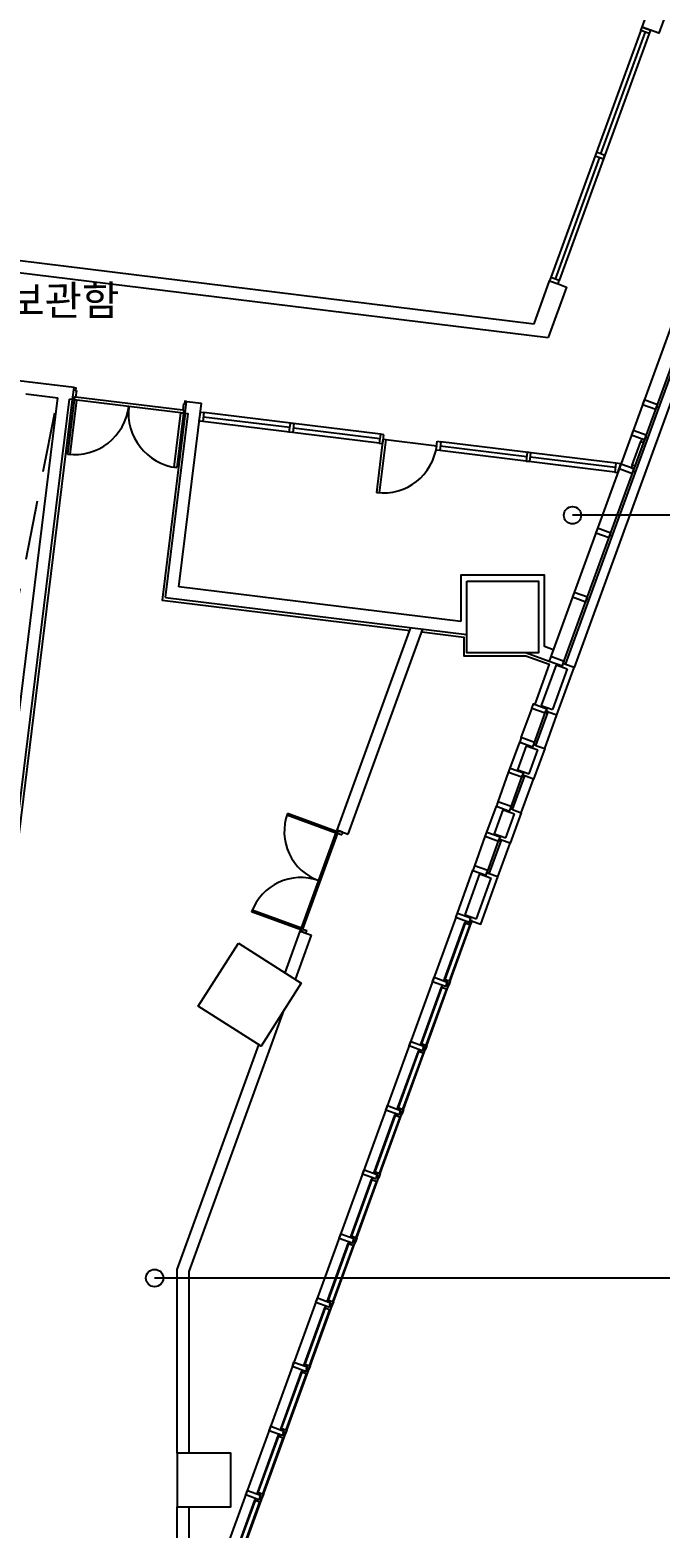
# Model space of a CAD drawing. Header units: millimetres. Extents: x -7448 to 427567, y 91657 to 341328.
# Drawn here: x 114259 to 124809, y 166387 to 191471 of the extents above; entities that cross this region are included whole.
import ezdxf
from ezdxf.enums import TextEntityAlignment as Align

# ---------------------------------------------------------------- set-up
doc = ezdxf.new("R2010")
doc.units = ezdxf.units.MM
doc.header["$LTSCALE"] = 500
doc.header["$MEASUREMENT"] = 0
doc.linetypes.add('HOON1', pattern=[3, 2, -1])
doc.layers.add('e-plan', color=9, linetype='CONTINUOUS')
doc.layers.add('e-room-box', color=7, linetype='CONTINUOUS')
doc.styles.add('돋움', font='Dotum.ttf')

# ---------------------------------------------------------------- blocks, each defined once
blk = doc.blocks.new('2F 기둥 140514')
at = {"layer": 'e-plan', "ltscale": 0.5}
blk.add_lwpolyline([(56803, 36700), (57703, 36700), (57703, 37600), (56803, 37600)], close=True, dxfattribs=at)
blk = doc.blocks.new('A$C6B9375F1')
at = {"layer": 'e-plan'}
blk.add_lwpolyline([(-30, 195), (-30, 155), (10, 155), (10, -80), (-70, -80), (-70, 155), (-30, 155)], dxfattribs=at)
blk = doc.blocks.new('A$C66941DA5')
at = {"layer": 'e-plan'}
blk.add_line((-900, 0), (0, 0), dxfattribs=at)
blk.add_lwpolyline([(-900, 0), (-860, 0), (-860, -900), (-900, -900)], close=True, dxfattribs=at)
blk.add_arc((-900, 0), 900, 270, 360, dxfattribs=at)
blk = doc.blocks.new('syswin520')
at = {"layer": 'e-plan', "ltscale": 0.5}
for p, q in [((470, 0), (50, 0)), ((470, -50), (50, -50))]:
    blk.add_line(p, q, dxfattribs=at)
for points in [[(0, -50), (50, -50), (50, 0), (0, 0)], [(470, -50), (520, -50), (520, 0), (470, 0)]]:
    blk.add_lwpolyline(points, close=True, dxfattribs=at)
blk = doc.blocks.new('cw-al-luver-01')
at = {"layer": 'e-plan'}
for p, q in [((70, 100), (1073, 100)), ((70, 90), (1073, 90)), ((70, 10), (1073, 10)), ((70, 0), (1073, 0))]:
    blk.add_line(p, q, dxfattribs=at)
for points in [[(0, 0), (0, 40), (40, 40), (40, 100), (70, 100), (70, 0), (0, 0)], [(1143, 0), (1143, 40), (1103, 40), (1103, 100), (1073, 100), (1073, 0), (1143, 0)]]:
    blk.add_lwpolyline(points, dxfattribs=at)
blk = doc.blocks.new('fsd1900-200')
at = {"layer": 'e-plan'}
for p, q in [((30, 0), (1870, 0)), ((45, -45), (1855, -45))]:
    blk.add_line(p, q, dxfattribs=at)
for points in [[(30, 920), (75, 920), (75, 0), (30, 0)], [(1870, 920), (1825, 920), (1825, 0), (1870, 0)], [(45, -155), (45, -45), (30, -45), (30, 0), (0, 0), (0, -200), (30, -200), (30, -155)], [(1855, -155), (1855, -45), (1870, -45), (1870, 0), (1900, 0), (1900, -200), (1870, -200), (1870, -155)]]:
    blk.add_lwpolyline(points, close=True, dxfattribs=at)
for centre, start, end in [((30, 0), 0, 90), ((1870, 0), 90, 180)]:
    blk.add_arc(centre, 920, start, end, dxfattribs=at)
blk = doc.blocks.new('1~2F TC-140305')
at = {"layer": 'e-plan', "ltscale": 0.5}
blk.add_lwpolyline([(-293540, -76050), (-292340, -76050), (-292340, -77250), (-293540, -77250)], close=True, dxfattribs=at)
blk.add_lwpolyline([(-297364, -82110), (-296310, -82782), (-296982, -83836), (-298036, -83164), (-297364, -82110)], dxfattribs=at)

msp = doc.modelspace()

# ---------------------------------------------------------------- linework, layer by layer
at = {"layer": 'e-plan', "ltscale": 0.5}
for p, q in [((129396, 198605), (122980, 180979)), ((122486, 179623), (122665, 180114)), ((122096, 178549), (122274, 179040)), ((121705, 177475), (121883, 177966)), ((121389, 176608), (115571, 160622))]:
    msp.add_line(p, q, dxfattribs=at)
at = {"layer": 'e-plan'}
for p, q in [((123187, 180861), (129630, 198562)), ((123225, 180847), (129668, 198549)), ((129830, 198542), (123370, 180794)), ((124487, 191463), (122981, 187326)), ((124628, 191411), (123122, 187275)), ((124557, 191437), (123814, 189397)), ((123794, 189340), (123051, 187300)), ((114025, 187415), (122934, 186321)), ((114049, 187614), (122699, 186552)), ((122699, 186552), (122960, 187269)), ((114997, 185483), (112644, 185771)), ((114188, 185380), (114724, 185314)), ((113842, 178129), (114724, 185314)), ((114040, 178104), (114923, 185290)), ((114972, 185284), (114923, 185290)), ((116753, 182144), (117131, 185220)), ((116883, 185251), (117131, 185220)), ((116530, 181970), (116908, 185047)), ((116858, 185053), (116908, 185047)), ((120107, 184553), (117154, 184916)), ((118610, 184812), (117163, 184990)), ((120126, 184702), (117172, 185065)), ((120116, 184627), (118669, 184805)), ((124053, 184068), (121120, 184429)), ((122576, 184325), (121129, 184503)), ((124071, 184217), (121138, 184577)), ((124062, 184143), (122635, 184318)), ((116530, 181970), (121572, 181350)), ((119400, 178073), (120635, 181466)), ((119588, 178005), (120839, 181441)), ((122572, 181042), (122953, 180903)), ((123068, 180840), (122821, 180161)), ((123256, 180772), (123009, 180093)), ((123068, 180840), (123256, 180772)), ((122821, 180161), (123009, 180093)), ((122694, 179505), (122899, 180069)), ((122731, 179491), (122936, 180055)), ((122877, 179438), (123082, 180002)), ((122301, 179113), (122459, 179548)), ((122429, 179085), (122575, 179487)), ((122575, 179487), (122763, 179418)), ((122617, 179016), (122763, 179418)), ((122303, 178431), (122508, 178995)), ((122340, 178417), (122546, 178981)), ((122429, 179085), (122617, 179016)), ((122486, 178364), (122691, 178928)), ((119392, 178050), (118570, 178349)), ((121910, 178039), (122068, 178474)), ((122038, 178011), (122184, 178413)), ((122184, 178413), (122372, 178344)), ((119382, 178022), (118560, 178321)), ((122226, 177942), (122372, 178344)), ((118793, 176405), (119392, 178050)), ((118829, 176414), (119414, 178021)), ((119392, 178050), (119382, 178022)), ((119400, 178073), (119392, 178050)), ((119392, 178050), (119421, 178039)), ((119494, 178039), (119400, 178073)), ((119400, 178073), (119588, 178005)), ((119421, 178039), (119414, 178021)), ((119414, 178021), (119479, 177997)), ((119494, 178039), (119479, 177997)), ((121912, 177357), (122117, 177921)), ((121949, 177343), (122155, 177907)), ((122038, 178011), (122226, 177942)), ((122095, 177290), (122300, 177854)), ((121416, 176683), (121677, 177400)), ((121545, 176657), (121794, 177339)), ((121733, 176589), (121981, 177270)), ((121794, 177339), (121981, 177270)), ((118793, 176405), (117971, 176705)), ((118804, 176434), (117982, 176733)), ((121545, 176657), (121733, 176589)), ((115763, 160347), (121647, 176514)), ((118530, 175683), (118785, 176382)), ((118785, 176382), (118793, 176405)), ((118879, 176348), (118785, 176382)), ((118785, 176382), (118973, 176314)), ((118793, 176405), (118804, 176434)), ((118793, 176405), (118822, 176395)), ((118822, 176395), (118829, 176414)), ((118829, 176414), (118894, 176390)), ((118879, 176348), (118894, 176390)), ((118703, 175573), (118973, 176314)), ((116922, 170680), (118518, 175065)), ((116722, 170715), (118093, 174480)), ((116722, 167642), (116722, 170715)), ((116922, 167642), (116922, 170680)), ((116722, 166080), (116722, 166742)), ((116922, 166220), (116922, 166742))]:
    msp.add_line(p, q, dxfattribs=at)
at = {"layer": 'e-plan', "linetype": 'HOON1'}
msp.add_line((113326, 178192), (114724, 185314), dxfattribs=at)
at = {"layer": 'e-plan', "ltscale": 0.5}
for points in [[(125097, 192262), (124789, 191416), (124507, 191519), (124815, 192365), (125097, 192262)], [(123101, 187218), (123242, 187167), (122934, 186321)]]:
    msp.add_lwpolyline(points, dxfattribs=at)
at = {"layer": 'e-plan'}
for points in [[(124487, 191463), (124507, 191519), (124648, 191468), (124628, 191411)], [(123744, 189422), (123723, 189366), (123864, 189315), (123885, 189371)], [(122981, 187326), (122960, 187269), (123101, 187218), (123122, 187275)], [(117112, 185072), (117172, 185065), (117154, 184916), (117094, 184923)], [(118619, 184887), (118679, 184879), (118660, 184731), (118601, 184738)], [(120185, 184694), (120126, 184702), (120107, 184553), (120167, 184546)], [(121078, 184585), (121138, 184577), (121120, 184429), (121060, 184436)], [(122645, 184392), (122585, 184400), (122567, 184251), (122626, 184244)], [(124155, 184207), (124071, 184217), (124053, 184068), (124102, 184062)]]:
    msp.add_lwpolyline(points, close=True, dxfattribs=at)
for points in [[(94170, 176444), (94120, 176450), (93317, 169909), (84422, 171001), (84422, 171092), (83622, 171092), (83622, 170392), (84422, 170392), (84422, 170699), (93281, 169611), (93153, 168569), (109133, 166607), (109261, 167649), (109261, 167649), (110333, 176383), (113827, 175954), (114972, 185284), (114972, 185284)], [(116858, 185053), (116858, 185053), (116474, 181926), (120618, 181417)], [(121472, 181564), (116753, 182144)], [(123021, 181091), (122872, 181146), (122872, 182342), (121472, 182342), (121472, 181564)], [(120821, 181392), (121522, 181306), (121522, 180992), (122563, 180992), (122954, 180850), (122710, 180180)], [(122936, 180055), (123082, 180002), (123370, 180794), (123225, 180847)], [(122731, 179491), (122877, 179438), (122691, 178928), (122546, 178981)], [(122340, 178417), (122486, 178364), (122300, 177854), (122155, 177907)], [(121661, 176551), (121807, 176498), (122095, 177290), (121949, 177343)], [(121610, 176527), (121647, 176514), (121661, 176551), (121624, 176565), (121610, 176527)]]:
    msp.add_lwpolyline(points, dxfattribs=at)
for centre, start, end in [((119392, 178050), 160, 250), ((118793, 176405), 70, 160)]:
    msp.add_arc(centre, 875, start, end, dxfattribs=at)
at = {"layer": 'e-room-box'}
for p, q in [((130847, 183345), (123343, 183345)), ((130847, 170573), (116346, 170573))]:
    msp.add_line(p, q, dxfattribs=at)
for centre in [(123343, 183345), (116346, 170573)]:
    msp.add_circle(centre, 145, dxfattribs=at)

# ---------------------------------------------------------------- block references
at = {"layer": 'e-plan'}
for name, p in [('1~2F TC-140305', (415112, 258292)), ('2F 기둥 140514', (59920, 130042))]:
    msp.add_blockref(name, p, dxfattribs=at)
for name, p, rotation in [('fsd1900-200', (116858, 185052), 172.9997141724333), ('A$C66941DA5', (121069, 184510), 352.9987498589564), ('syswin520', (124552, 184610), 249.9999997557627), ('A$C6B9375F1', (122743, 180093), 249.9999993406068), ('A$C6B9375F1', (122352, 179020), 249.9999993406068), ('A$C6B9375F1', (121961, 177946), 249.9999993406068), ('A$C6B9375F1', (121468, 176590), 249.9999993406068), ('cw-al-luver-01', (121270, 175477), 69.99999999907145), ('A$C6B9375F1', (121077, 175516), 249.9999993406068), ('cw-al-luver-01', (120879, 174403), 69.99999999907145), ('cw-al-luver-01', (120489, 173329), 69.99999999907145), ('A$C6B9375F1', (120686, 174442), 249.9999993406068), ('cw-al-luver-01', (120098, 172256), 69.99999999907145), ('A$C6B9375F1', (120295, 173368), 249.9999993406068), ('A$C6B9375F1', (119904, 172294), 249.9999993406068), ('cw-al-luver-01', (119707, 171182), 69.99999999907145), ('cw-al-luver-01', (119316, 170108), 69.99999999907145), ('A$C6B9375F1', (119513, 171220), 249.9999993406068), ('cw-al-luver-01', (118925, 169034), 69.99999999907145), ('A$C6B9375F1', (119122, 170146), 249.9999993406068), ('cw-al-luver-01', (118534, 167960), 69.99999999907145), ('A$C6B9375F1', (118731, 169072), 249.9999993406068), ('A$C6B9375F1', (118341, 167998), 249.9999993406068), ('cw-al-luver-01', (118143, 166886), 69.99999999907145), ('cw-al-luver-01', (117752, 165812), 69.99999999907145), ('A$C6B9375F1', (117950, 166924), 249.9999993406068)]:
    msp.add_blockref(name, p, dxfattribs=dict(at, rotation=rotation))
at = {"layer": 'e-plan', "extrusion": (0, 0, -1), "zscale": -1, "rotation": 110.0000006593931}
for p in [(-124616, 185239), (-124225, 184165), (-123834, 183091), (-123443, 182017), (-123052, 180942)]:
    msp.add_blockref('A$C6B9375F1', p, dxfattribs=at)
at = {"layer": 'e-plan', "xscale": -1, "rotation": 249.9999993406068}
for p in [(124430, 184729), (122558, 179586), (122167, 178512), (121776, 177438)]:
    msp.add_blockref('A$C6B9375F1', p, dxfattribs=at)

# ---------------------------------------------------------------- texts
at = {"layer": 'e-plan', "lineweight": 0, "style": '돋움'}
msp.add_text('재활용품 보관함', height=500, rotation=0.1874, dxfattribs=at).set_placement((115759, 186696), align=Align.RIGHT)

doc.saveas('drawing.dxf')
